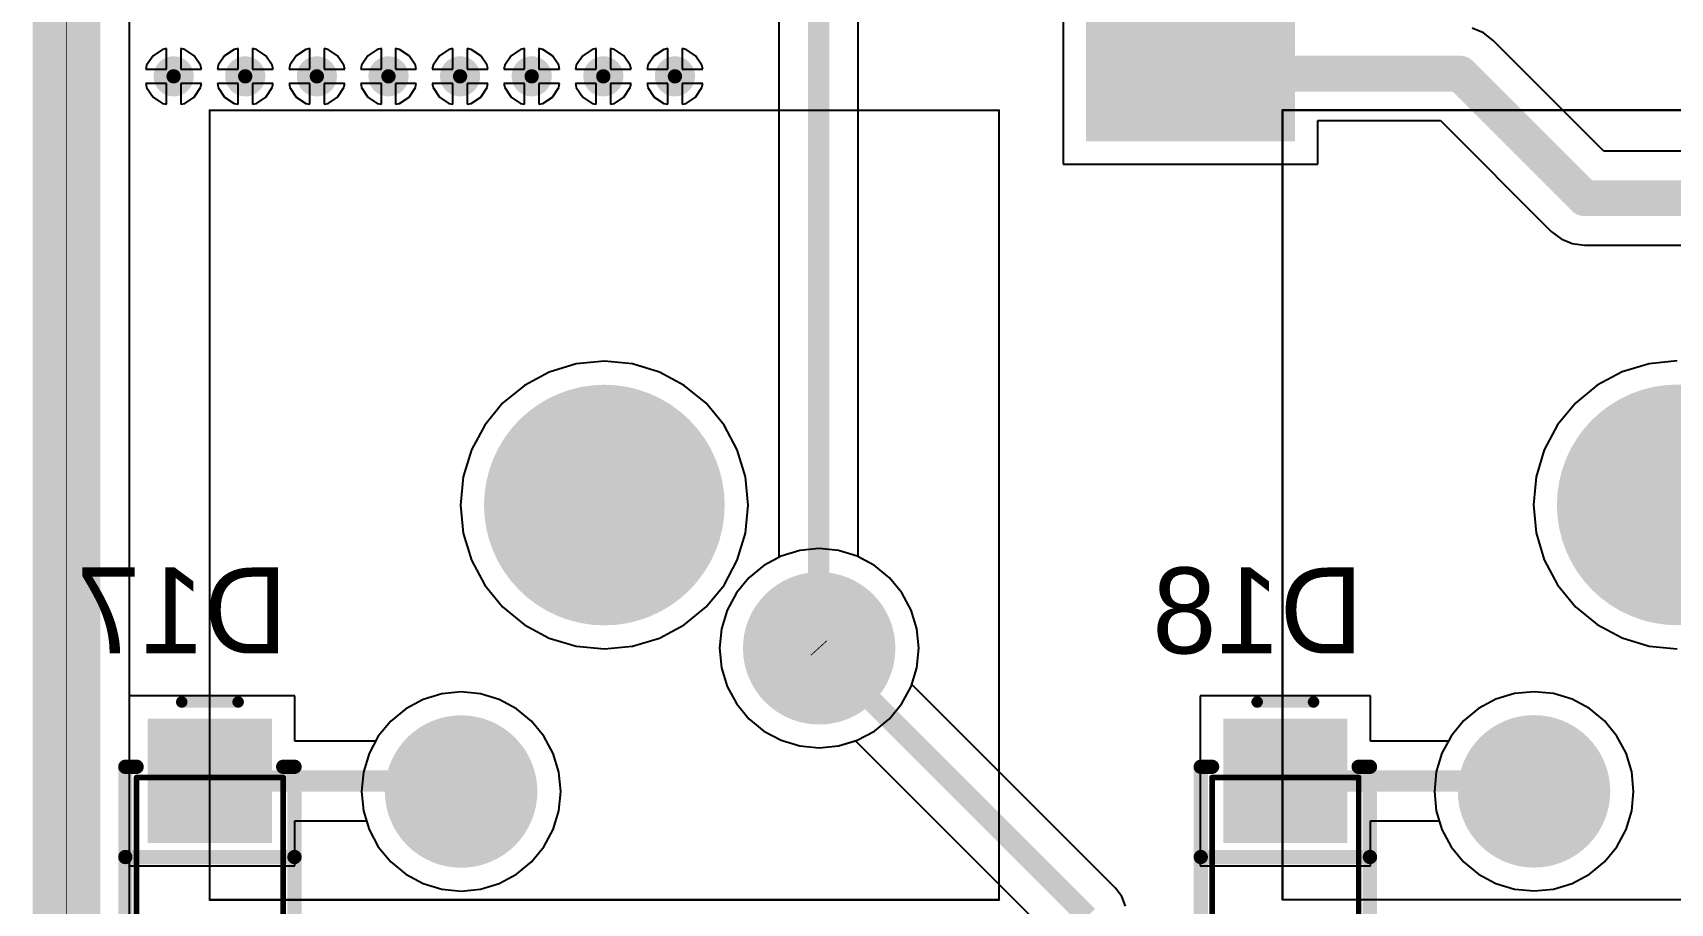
# Model space of a CAD drawing. Header units: millimetres. Extents: x 25 to 374, y 23 to 150.
# Drawn here: x 24.9 to 53.93, y 104.15 to 119.59 of the extents above; entities that cross this region are included whole.
import ezdxf

# ---------------------------------------------------------------- set-up
doc = ezdxf.new("R2010")
doc.units = ezdxf.units.MM
for name, color, linetype in [('BottomLayer', 5, 'Continuous'), ('BottomOverlay', 54, 'Continuous'), ('BottomPaste', 16, 'Continuous'), ('BottomSolder', 6, 'Continuous'), ('KeepOutLayer', 6, 'Continuous'), ('Mechanical1', 6, 'Continuous'), ('Mechanical13', 56, 'Continuous'), ('Mechanical15', 56, 'Continuous'), ('MultiLayer', 9, 'Continuous'), ('PadHoleLayer', 156, 'Continuous'), ('TopLayer', 1, 'Continuous'), ('TopSolder', 216, 'Continuous'), ('ViaHoleLayer', 16, 'Continuous')]:
    doc.layers.add(name, color=color, linetype=linetype)

# ---------------------------------------------------------------- blocks, each defined once
blk = doc.blocks.new('SOT_223_B_7')
at = {"layer": 'BottomLayer'}
for points in [[(4.1, 1.8), (4.1, 2.8), (1.9, 1.8), (1.9, 2.8)], [(-1.9, -1.75), (-1.9, 1.75), (-4.1, -1.75), (-4.1, 1.75)], [(4.1, -0.5), (4.1, 0.5), (1.9, -0.5), (1.9, 0.5)], [(4.1, -2.8), (4.1, -1.8), (1.9, -2.8), (1.9, -1.8)]]:
    blk.add_solid(points, dxfattribs=at)
at = {"layer": 'BottomOverlay', "const_width": 0.254}
for points in [[(-1.4, 3), (1.4, 3)], [(-1.4, 3), (-1.4, -3)], [(1.4, 3), (1.4, -3)], [(-1.4, -3), (1.4, -3)]]:
    blk.add_lwpolyline(points, dxfattribs=at)
at = {"layer": 'BottomOverlay', "const_width": 0.127}
for points in [[(-1.463, 3, 1), (-1.336, 3, 1)], [(-1.463, 3, 1), (-1.336, 3, 1)], [(1.337, 3, 1), (1.464, 3, 1)], [(1.337, 3, 1), (1.464, 3, 1)], [(-1.463, -3, 1), (-1.336, -3, 1)], [(-1.463, -3, 1), (-1.336, -3, 1)], [(1.337, -3, 1), (1.464, -3, 1)], [(1.337, -3, 1), (1.464, -3, 1)]]:
    blk.add_lwpolyline(points, format="xyb", close=True, dxfattribs=at)
at = {"layer": 'BottomPaste'}
for points in [[(4.1, 1.8), (4.1, 2.8), (1.9, 1.8), (1.9, 2.8)], [(-1.9, -1.75), (-1.9, 1.75), (-4.1, -1.75), (-4.1, 1.75)], [(4.1, -0.5), (4.1, 0.5), (1.9, -0.5), (1.9, 0.5)], [(4.1, -2.8), (4.1, -1.8), (1.9, -2.8), (1.9, -1.8)]]:
    blk.add_solid(points, dxfattribs=at)
at = {"layer": 'BottomSolder'}
for points in [[(4.202, 1.698), (4.202, 2.902), (1.798, 1.698), (1.798, 2.902)], [(-1.798, -1.852), (-1.798, 1.852), (-4.202, -1.852), (-4.202, 1.852)], [(4.202, -0.602), (4.202, 0.602), (1.798, -0.602), (1.798, 0.602)], [(4.202, -2.902), (4.202, -1.698), (1.798, -2.902), (1.798, -1.698)]]:
    blk.add_solid(points, dxfattribs=at)
at = {"layer": 'Mechanical13', "const_width": 0.1}
for points in [[(-1.85, 3.35), (-1.85, -3.35)], [(-1.85, 3.35), (1.85, 3.35)], [(1.85, 3.35), (1.85, -3.35)], [(-1.85, -3.35), (1.85, -3.35)]]:
    blk.add_lwpolyline(points, dxfattribs=at)
at = {"layer": 'Mechanical13', "const_width": 0.05}
for points in [[(-1.875, 3.35, 1), (-1.825, 3.35, 1)], [(-1.875, 3.35, 1), (-1.825, 3.35, 1)], [(1.825, 3.35, 1), (1.875, 3.35, 1)], [(1.825, 3.35, 1), (1.875, 3.35, 1)], [(-1.875, -3.35, 1), (-1.825, -3.35, 1)], [(-1.875, -3.35, 1), (-1.825, -3.35, 1)], [(1.825, -3.35, 1), (1.875, -3.35, 1)], [(1.825, -3.35, 1), (1.875, -3.35, 1)]]:
    blk.add_lwpolyline(points, format="xyb", close=True, dxfattribs=at)
blk = doc.blocks.new('SMA_DO_214AC__S1_B_45')
at = {"layer": 'BottomLayer'}
for points in [[(-1.1, -1), (-1.1, 1), (-3.1, -1), (-3.1, 1)], [(3.1, -1), (3.1, 1), (1.1, -1), (1.1, 1)]]:
    blk.add_solid(points, dxfattribs=at)
at = {"layer": 'BottomOverlay', "const_width": 0.254}
for points in [[(-2.35, 1.3), (-2.35, 1.5)], [(2.35, 1.5), (-2.35, 1.5)], [(-0.75, -1.5), (-0.75, 1.5)], [(2.35, 1.3), (2.35, 1.5)], [(-2.35, -1.5), (-2.35, -1.3)], [(2.35, -1.5), (-2.35, -1.5)], [(2.35, -1.5), (2.35, -1.3)]]:
    blk.add_lwpolyline(points, dxfattribs=at)
at = {"layer": 'BottomOverlay', "const_width": 0.127}
for points in [[(-2.414, 1.5, 1), (-2.287, 1.5, 1)], [(-2.414, 1.5, 1), (-2.287, 1.5, 1)], [(-0.814, 1.5, 1), (-0.687, 1.5, 1)], [(2.287, 1.5, 1), (2.414, 1.5, 1)], [(2.287, 1.5, 1), (2.414, 1.5, 1)], [(-2.414, 1.3, 1), (-2.287, 1.3, 1)], [(2.287, 1.3, 1), (2.414, 1.3, 1)], [(-2.414, -1.3, 1), (-2.287, -1.3, 1)], [(-2.414, -1.5, 1), (-2.287, -1.5, 1)], [(-2.414, -1.5, 1), (-2.287, -1.5, 1)], [(-0.814, -1.5, 1), (-0.687, -1.5, 1)], [(2.287, -1.3, 1), (2.414, -1.3, 1)], [(2.287, -1.5, 1), (2.414, -1.5, 1)], [(2.287, -1.5, 1), (2.414, -1.5, 1)]]:
    blk.add_lwpolyline(points, format="xyb", close=True, dxfattribs=at)
at = {"layer": 'BottomPaste'}
for points in [[(-1.1, -1), (-1.1, 1), (-3.1, -1), (-3.1, 1)], [(3.1, -1), (3.1, 1), (1.1, -1), (1.1, 1)]]:
    blk.add_solid(points, dxfattribs=at)
at = {"layer": 'BottomSolder'}
for points in [[(-0.998, -1.102), (-0.998, 1.102), (-3.202, -1.102), (-3.202, 1.102)], [(3.202, -1.102), (3.202, 1.102), (0.998, -1.102), (0.998, 1.102)]]:
    blk.add_solid(points, dxfattribs=at)
at = {"layer": 'Mechanical13', "const_width": 0.1}
for points in [[(2.16, 1.3), (-2.16, 1.3)], [(-2.16, -1.3), (-2.16, 1.3)], [(2.16, -1.3), (2.16, 1.3)], [(2.16, -1.3), (-2.16, -1.3)]]:
    blk.add_lwpolyline(points, dxfattribs=at)
at = {"layer": 'Mechanical13', "const_width": 0.05}
for points in [[(-2.185, 1.3, 1), (-2.135, 1.3, 1)], [(-2.185, 1.3, 1), (-2.135, 1.3, 1)], [(2.135, 1.3, 1), (2.185, 1.3, 1)], [(2.135, 1.3, 1), (2.185, 1.3, 1)], [(-2.185, -1.3, 1), (-2.135, -1.3, 1)], [(-2.185, -1.3, 1), (-2.135, -1.3, 1)], [(2.135, -1.3, 1), (2.185, -1.3, 1)], [(2.135, -1.3, 1), (2.185, -1.3, 1)]]:
    blk.add_lwpolyline(points, format="xyb", close=True, dxfattribs=at)
at = {"layer": 'Mechanical15', "const_width": 0.203}
for points in [[(-3.5, -0.5), (-3.5, 0.5)], [(3.9, -0.5), (3.9, 0.5)], [(4.4, 0), (3.4, 0)]]:
    blk.add_lwpolyline(points, dxfattribs=at)
at = {"layer": 'Mechanical15', "const_width": 0.102}
for points in [[(-3.551, 0.5, 1), (-3.449, 0.5, 1)], [(3.849, 0.5, 1), (3.951, 0.5, 1)], [(3.349, 0, 1), (3.451, 0, 1)], [(4.349, 0, 1), (4.451, 0, 1)], [(-3.551, -0.5, 1), (-3.449, -0.5, 1)], [(3.849, -0.5, 1), (3.951, -0.5, 1)]]:
    blk.add_lwpolyline(points, format="xyb", close=True, dxfattribs=at)
blk = doc.blocks.new('SMA_DO_214AC__S1_B_46')
at = {"layer": 'BottomLayer'}
for points in [[(-1.1, -1), (-1.1, 1), (-3.1, -1), (-3.1, 1)], [(3.1, -1), (3.1, 1), (1.1, -1), (1.1, 1)]]:
    blk.add_solid(points, dxfattribs=at)
at = {"layer": 'BottomOverlay', "const_width": 0.254}
for points in [[(-2.35, 1.3), (-2.35, 1.5)], [(2.35, 1.5), (-2.35, 1.5)], [(-0.75, -1.5), (-0.75, 1.5)], [(2.35, 1.3), (2.35, 1.5)], [(-2.35, -1.5), (-2.35, -1.3)], [(2.35, -1.5), (-2.35, -1.5)], [(2.35, -1.5), (2.35, -1.3)]]:
    blk.add_lwpolyline(points, dxfattribs=at)
at = {"layer": 'BottomOverlay', "const_width": 0.127}
for points in [[(-2.414, 1.5, 1), (-2.287, 1.5, 1)], [(-2.414, 1.5, 1), (-2.287, 1.5, 1)], [(-0.814, 1.5, 1), (-0.687, 1.5, 1)], [(2.287, 1.5, 1), (2.414, 1.5, 1)], [(2.287, 1.5, 1), (2.414, 1.5, 1)], [(-2.414, 1.3, 1), (-2.287, 1.3, 1)], [(2.287, 1.3, 1), (2.414, 1.3, 1)], [(-2.414, -1.3, 1), (-2.287, -1.3, 1)], [(-2.414, -1.5, 1), (-2.287, -1.5, 1)], [(-2.414, -1.5, 1), (-2.287, -1.5, 1)], [(-0.814, -1.5, 1), (-0.687, -1.5, 1)], [(2.287, -1.3, 1), (2.414, -1.3, 1)], [(2.287, -1.5, 1), (2.414, -1.5, 1)], [(2.287, -1.5, 1), (2.414, -1.5, 1)]]:
    blk.add_lwpolyline(points, format="xyb", close=True, dxfattribs=at)
at = {"layer": 'BottomPaste'}
for points in [[(-1.1, -1), (-1.1, 1), (-3.1, -1), (-3.1, 1)], [(3.1, -1), (3.1, 1), (1.1, -1), (1.1, 1)]]:
    blk.add_solid(points, dxfattribs=at)
at = {"layer": 'BottomSolder'}
for points in [[(-0.998, -1.102), (-0.998, 1.102), (-3.202, -1.102), (-3.202, 1.102)], [(3.202, -1.102), (3.202, 1.102), (0.998, -1.102), (0.998, 1.102)]]:
    blk.add_solid(points, dxfattribs=at)
at = {"layer": 'Mechanical13', "const_width": 0.1}
for points in [[(2.16, 1.3), (-2.16, 1.3)], [(-2.16, -1.3), (-2.16, 1.3)], [(2.16, -1.3), (2.16, 1.3)], [(2.16, -1.3), (-2.16, -1.3)]]:
    blk.add_lwpolyline(points, dxfattribs=at)
at = {"layer": 'Mechanical13', "const_width": 0.05}
for points in [[(-2.185, 1.3, 1), (-2.135, 1.3, 1)], [(-2.185, 1.3, 1), (-2.135, 1.3, 1)], [(2.135, 1.3, 1), (2.185, 1.3, 1)], [(2.135, 1.3, 1), (2.185, 1.3, 1)], [(-2.185, -1.3, 1), (-2.135, -1.3, 1)], [(-2.185, -1.3, 1), (-2.135, -1.3, 1)], [(2.135, -1.3, 1), (2.185, -1.3, 1)], [(2.135, -1.3, 1), (2.185, -1.3, 1)]]:
    blk.add_lwpolyline(points, format="xyb", close=True, dxfattribs=at)
at = {"layer": 'Mechanical15', "const_width": 0.203}
for points in [[(-3.5, -0.5), (-3.5, 0.5)], [(3.9, -0.5), (3.9, 0.5)], [(4.4, 0), (3.4, 0)]]:
    blk.add_lwpolyline(points, dxfattribs=at)
at = {"layer": 'Mechanical15', "const_width": 0.102}
for points in [[(-3.551, 0.5, 1), (-3.449, 0.5, 1)], [(3.849, 0.5, 1), (3.951, 0.5, 1)], [(3.349, 0, 1), (3.451, 0, 1)], [(4.349, 0, 1), (4.451, 0, 1)], [(-3.551, -0.5, 1), (-3.449, -0.5, 1)], [(3.849, -0.5, 1), (3.951, -0.5, 1)]]:
    blk.add_lwpolyline(points, format="xyb", close=True, dxfattribs=at)
blk = doc.blocks.new('MX_SW_3_137')
at = {"layer": 'BottomLayer'}
for points, const_width in [([(-1.016, 0, 1), (1.016, 0, 1)], 2.032), ([(3.185, -2.54, 1), (4.435, -2.54, 1)], 1.25), ([(-3.165, -5.08, 1), (-1.915, -5.08, 1)], 1.25)]:
    blk.add_lwpolyline(points, format="xyb", close=True, dxfattribs=dict(at, const_width=const_width))
at = {"layer": 'BottomSolder'}
for points, const_width in [([(-1.067, 0, 1), (1.067, 0, 1)], 2.134), ([(3.134, -2.54, 1), (4.486, -2.54, 1)], 1.352), ([(-3.216, -5.08, 1), (-1.864, -5.08, 1)], 1.352)]:
    blk.add_lwpolyline(points, format="xyb", close=True, dxfattribs=dict(at, const_width=const_width))
at = {"layer": 'Mechanical1', "const_width": 0.0381}
for points in [[(-7, -7), (-7, 7)], [(-7, 7), (7, 7)], [(7, -7), (7, 7)], [(-7, -7), (7, -7)]]:
    blk.add_lwpolyline(points, dxfattribs=at)
at = {"layer": 'Mechanical1', "const_width": 0.0191}
for points in [[(-7.01, 7, 1), (-6.99, 7, 1)], [(-7.01, 7, 1), (-6.99, 7, 1)], [(6.99, 7, 1), (7.01, 7, 1)], [(6.99, 7, 1), (7.01, 7, 1)], [(-7.01, -7, 1), (-6.99, -7, 1)], [(-7.01, -7, 1), (-6.99, -7, 1)], [(6.99, -7, 1), (7.01, -7, 1)], [(6.99, -7, 1), (7.01, -7, 1)]]:
    blk.add_lwpolyline(points, format="xyb", close=True, dxfattribs=at)
at = {"layer": 'MultiLayer'}
for points, const_width in [([(-1.016, 0, 1), (1.016, 0, 1)], 2.032), ([(3.185, -2.54, 1), (4.435, -2.54, 1)], 1.25), ([(-3.165, -5.08, 1), (-1.915, -5.08, 1)], 1.25)]:
    blk.add_lwpolyline(points, format="xyb", close=True, dxfattribs=dict(at, const_width=const_width))
at = {"layer": 'PadHoleLayer'}
for points, const_width in [([(-1.016, 0, 1), (1.016, 0, 1)], 2.032), ([(3.435, -2.54, 1), (4.185, -2.54, 1)], 0.75), ([(-2.915, -5.08, 1), (-2.165, -5.08, 1)], 0.75)]:
    blk.add_lwpolyline(points, format="xyb", close=True, dxfattribs=dict(at, const_width=const_width))
at = {"layer": 'TopLayer'}
for points, const_width in [([(-1.016, 0, 1), (1.016, 0, 1)], 2.032), ([(3.185, -2.54, 1), (4.435, -2.54, 1)], 1.25), ([(-3.165, -5.08, 1), (-1.915, -5.08, 1)], 1.25)]:
    blk.add_lwpolyline(points, format="xyb", close=True, dxfattribs=dict(at, const_width=const_width))
at = {"layer": 'TopSolder'}
for points, const_width in [([(-1.067, 0, 1), (1.067, 0, 1)], 2.134), ([(3.134, -2.54, 1), (4.486, -2.54, 1)], 1.352), ([(-3.216, -5.08, 1), (-1.864, -5.08, 1)], 1.352)]:
    blk.add_lwpolyline(points, format="xyb", close=True, dxfattribs=dict(at, const_width=const_width))
blk = doc.blocks.new('MX_SW_3_138')
at = {"layer": 'BottomLayer'}
for points, const_width in [([(-1.016, 0, 1), (1.016, 0, 1)], 2.032), ([(3.185, -2.54, 1), (4.435, -2.54, 1)], 1.25), ([(-3.165, -5.08, 1), (-1.915, -5.08, 1)], 1.25)]:
    blk.add_lwpolyline(points, format="xyb", close=True, dxfattribs=dict(at, const_width=const_width))
at = {"layer": 'BottomSolder'}
for points, const_width in [([(-1.067, 0, 1), (1.067, 0, 1)], 2.134), ([(3.134, -2.54, 1), (4.486, -2.54, 1)], 1.352), ([(-3.216, -5.08, 1), (-1.864, -5.08, 1)], 1.352)]:
    blk.add_lwpolyline(points, format="xyb", close=True, dxfattribs=dict(at, const_width=const_width))
at = {"layer": 'Mechanical1', "const_width": 0.0381}
for points in [[(-7, -7), (-7, 7)], [(-7, 7), (7, 7)], [(7, -7), (7, 7)], [(-7, -7), (7, -7)]]:
    blk.add_lwpolyline(points, dxfattribs=at)
at = {"layer": 'Mechanical1', "const_width": 0.0191}
for points in [[(-7.01, 7, 1), (-6.99, 7, 1)], [(-7.01, 7, 1), (-6.99, 7, 1)], [(6.99, 7, 1), (7.01, 7, 1)], [(6.99, 7, 1), (7.01, 7, 1)], [(-7.01, -7, 1), (-6.99, -7, 1)], [(-7.01, -7, 1), (-6.99, -7, 1)], [(6.99, -7, 1), (7.01, -7, 1)], [(6.99, -7, 1), (7.01, -7, 1)]]:
    blk.add_lwpolyline(points, format="xyb", close=True, dxfattribs=at)
at = {"layer": 'MultiLayer'}
for points, const_width in [([(-1.016, 0, 1), (1.016, 0, 1)], 2.032), ([(3.185, -2.54, 1), (4.435, -2.54, 1)], 1.25), ([(-3.165, -5.08, 1), (-1.915, -5.08, 1)], 1.25)]:
    blk.add_lwpolyline(points, format="xyb", close=True, dxfattribs=dict(at, const_width=const_width))
at = {"layer": 'PadHoleLayer'}
for points, const_width in [([(-1.016, 0, 1), (1.016, 0, 1)], 2.032), ([(3.435, -2.54, 1), (4.185, -2.54, 1)], 0.75), ([(-2.915, -5.08, 1), (-2.165, -5.08, 1)], 0.75)]:
    blk.add_lwpolyline(points, format="xyb", close=True, dxfattribs=dict(at, const_width=const_width))
at = {"layer": 'TopLayer'}
for points, const_width in [([(-1.016, 0, 1), (1.016, 0, 1)], 2.032), ([(3.185, -2.54, 1), (4.435, -2.54, 1)], 1.25), ([(-3.165, -5.08, 1), (-1.915, -5.08, 1)], 1.25)]:
    blk.add_lwpolyline(points, format="xyb", close=True, dxfattribs=dict(at, const_width=const_width))
at = {"layer": 'TopSolder'}
for points, const_width in [([(-1.067, 0, 1), (1.067, 0, 1)], 2.134), ([(3.134, -2.54, 1), (4.486, -2.54, 1)], 1.352), ([(-3.216, -5.08, 1), (-1.864, -5.08, 1)], 1.352)]:
    blk.add_lwpolyline(points, format="xyb", close=True, dxfattribs=dict(at, const_width=const_width))

msp = doc.modelspace()

# ---------------------------------------------------------------- linework, layer by layer
at = {"layer": 'BottomLayer'}
for p, q in [((26.613, 107.832), (26.613, 148.181)), ((43.17, 120.475), (43.17, 117.259)), ((50.622, 119.588), (50.421, 119.671)), ((50.795, 119.455), (50.622, 119.588)), ((52.759, 117.491), (50.795, 119.455)), ((27.028, 119.185), (26.915, 119.017)), ((27.196, 119.297), (27.028, 119.185)), ((27.267, 119.311), (27.196, 119.297)), ((27.267, 118.946), (27.267, 119.311)), ((27.592, 119.297), (27.521, 119.311)), ((27.521, 119.311), (27.521, 118.946)), ((27.76, 119.185), (27.592, 119.297)), ((27.872, 119.017), (27.76, 119.185)), ((28.298, 119.185), (28.185, 119.017)), ((28.466, 119.297), (28.298, 119.185)), ((28.537, 119.311), (28.466, 119.297)), ((28.537, 118.946), (28.537, 119.311)), ((28.862, 119.297), (28.791, 119.311)), ((28.791, 119.311), (28.791, 118.946)), ((29.03, 119.185), (28.862, 119.297)), ((29.142, 119.017), (29.03, 119.185)), ((29.568, 119.185), (29.455, 119.017)), ((29.736, 119.297), (29.568, 119.185)), ((29.807, 119.311), (29.736, 119.297)), ((29.807, 118.946), (29.807, 119.311)), ((30.132, 119.297), (30.061, 119.311)), ((30.061, 119.311), (30.061, 118.946)), ((30.3, 119.185), (30.132, 119.297)), ((30.412, 119.017), (30.3, 119.185)), ((30.838, 119.185), (30.725, 119.017)), ((31.006, 119.297), (30.838, 119.185)), ((31.077, 119.311), (31.006, 119.297)), ((31.077, 118.946), (31.077, 119.311)), ((31.402, 119.297), (31.331, 119.311)), ((31.331, 119.311), (31.331, 118.946)), ((31.57, 119.185), (31.402, 119.297)), ((31.682, 119.017), (31.57, 119.185)), ((32.108, 119.185), (31.995, 119.017)), ((32.276, 119.297), (32.108, 119.185)), ((32.347, 119.311), (32.276, 119.297)), ((32.347, 118.946), (32.347, 119.311)), ((32.672, 119.297), (32.601, 119.311)), ((32.601, 119.311), (32.601, 118.946)), ((32.84, 119.185), (32.672, 119.297)), ((32.952, 119.017), (32.84, 119.185)), ((33.378, 119.185), (33.265, 119.017)), ((33.546, 119.297), (33.378, 119.185)), ((33.617, 119.311), (33.546, 119.297)), ((33.617, 118.946), (33.617, 119.311)), ((33.942, 119.297), (33.871, 119.311)), ((33.871, 119.311), (33.871, 118.946)), ((34.11, 119.185), (33.942, 119.297)), ((34.222, 119.017), (34.11, 119.185)), ((34.648, 119.185), (34.535, 119.017)), ((34.816, 119.297), (34.648, 119.185)), ((34.887, 119.311), (34.816, 119.297)), ((34.887, 118.946), (34.887, 119.311)), ((35.212, 119.297), (35.141, 119.311)), ((35.141, 119.311), (35.141, 118.946)), ((35.38, 119.185), (35.212, 119.297)), ((35.492, 119.017), (35.38, 119.185)), ((35.918, 119.185), (35.805, 119.017)), ((36.086, 119.297), (35.918, 119.185)), ((36.157, 119.311), (36.086, 119.297)), ((36.157, 118.946), (36.157, 119.311)), ((36.482, 119.297), (36.411, 119.311)), ((36.411, 119.311), (36.411, 118.946)), ((36.65, 119.185), (36.482, 119.297)), ((36.762, 119.017), (36.65, 119.185)), ((26.915, 119.017), (26.901, 118.946)), ((26.901, 118.946), (27.267, 118.946)), ((27.521, 118.946), (27.887, 118.946)), ((27.887, 118.946), (27.872, 119.017)), ((28.185, 119.017), (28.171, 118.946)), ((28.171, 118.946), (28.537, 118.946)), ((28.791, 118.946), (29.157, 118.946)), ((29.157, 118.946), (29.142, 119.017)), ((29.455, 119.017), (29.441, 118.946)), ((29.441, 118.946), (29.807, 118.946)), ((30.061, 118.946), (30.427, 118.946)), ((30.427, 118.946), (30.412, 119.017)), ((30.725, 119.017), (30.711, 118.946)), ((30.711, 118.946), (31.077, 118.946)), ((31.331, 118.946), (31.697, 118.946)), ((31.697, 118.946), (31.682, 119.017)), ((31.995, 119.017), (31.981, 118.946)), ((31.981, 118.946), (32.347, 118.946)), ((32.601, 118.946), (32.967, 118.946)), ((32.967, 118.946), (32.952, 119.017)), ((33.265, 119.017), (33.251, 118.946)), ((33.251, 118.946), (33.617, 118.946)), ((33.871, 118.946), (34.237, 118.946)), ((34.237, 118.946), (34.222, 119.017)), ((34.535, 119.017), (34.521, 118.946)), ((34.521, 118.946), (34.887, 118.946)), ((35.141, 118.946), (35.507, 118.946)), ((35.507, 118.946), (35.492, 119.017)), ((35.805, 119.017), (35.791, 118.946)), ((35.791, 118.946), (36.157, 118.946)), ((36.411, 118.946), (36.777, 118.946)), ((36.777, 118.946), (36.762, 119.017)), ((27.267, 118.692), (26.901, 118.692)), ((26.901, 118.692), (26.915, 118.62)), ((26.915, 118.62), (27.028, 118.452)), ((27.267, 118.326), (27.267, 118.692)), ((27.887, 118.692), (27.521, 118.692)), ((27.521, 118.692), (27.521, 118.326)), ((27.76, 118.452), (27.872, 118.62)), ((27.872, 118.62), (27.887, 118.692)), ((28.537, 118.692), (28.171, 118.692)), ((28.171, 118.692), (28.185, 118.62)), ((28.185, 118.62), (28.298, 118.452)), ((28.537, 118.326), (28.537, 118.692)), ((29.157, 118.692), (28.791, 118.692)), ((28.791, 118.692), (28.791, 118.326)), ((29.03, 118.452), (29.142, 118.62)), ((29.142, 118.62), (29.157, 118.692)), ((29.807, 118.692), (29.441, 118.692)), ((29.441, 118.692), (29.455, 118.62)), ((29.455, 118.62), (29.568, 118.452)), ((29.807, 118.326), (29.807, 118.692)), ((30.427, 118.692), (30.061, 118.692)), ((30.061, 118.692), (30.061, 118.326)), ((30.3, 118.452), (30.412, 118.62)), ((30.412, 118.62), (30.427, 118.692)), ((31.077, 118.692), (30.711, 118.692)), ((30.711, 118.692), (30.725, 118.62)), ((30.725, 118.62), (30.838, 118.452)), ((31.077, 118.326), (31.077, 118.692)), ((31.697, 118.692), (31.331, 118.692)), ((31.331, 118.692), (31.331, 118.326)), ((31.57, 118.452), (31.682, 118.62)), ((31.682, 118.62), (31.697, 118.692)), ((32.347, 118.692), (31.981, 118.692)), ((31.981, 118.692), (31.995, 118.62)), ((31.995, 118.62), (32.108, 118.452)), ((32.347, 118.326), (32.347, 118.692)), ((32.967, 118.692), (32.601, 118.692)), ((32.601, 118.692), (32.601, 118.326)), ((32.84, 118.452), (32.952, 118.62)), ((32.952, 118.62), (32.967, 118.692)), ((33.617, 118.692), (33.251, 118.692)), ((33.251, 118.692), (33.265, 118.62)), ((33.265, 118.62), (33.378, 118.452)), ((33.617, 118.326), (33.617, 118.692)), ((34.237, 118.692), (33.871, 118.692)), ((33.871, 118.692), (33.871, 118.326)), ((34.11, 118.452), (34.222, 118.62)), ((34.222, 118.62), (34.237, 118.692)), ((34.887, 118.692), (34.521, 118.692)), ((34.521, 118.692), (34.535, 118.62)), ((34.535, 118.62), (34.648, 118.452)), ((34.887, 118.326), (34.887, 118.692)), ((35.507, 118.692), (35.141, 118.692)), ((35.141, 118.692), (35.141, 118.326)), ((35.38, 118.452), (35.492, 118.62)), ((35.492, 118.62), (35.507, 118.692)), ((36.157, 118.692), (35.791, 118.692)), ((35.791, 118.692), (35.805, 118.62)), ((35.805, 118.62), (35.918, 118.452)), ((36.157, 118.326), (36.157, 118.692)), ((36.777, 118.692), (36.411, 118.692)), ((36.411, 118.692), (36.411, 118.326)), ((36.65, 118.452), (36.762, 118.62)), ((36.762, 118.62), (36.777, 118.692)), ((27.028, 118.452), (27.196, 118.34)), ((27.196, 118.34), (27.267, 118.326)), ((27.521, 118.326), (27.592, 118.34)), ((27.592, 118.34), (27.76, 118.452)), ((28.298, 118.452), (28.466, 118.34)), ((28.466, 118.34), (28.537, 118.326)), ((28.791, 118.326), (28.862, 118.34)), ((28.862, 118.34), (29.03, 118.452)), ((29.568, 118.452), (29.736, 118.34)), ((29.736, 118.34), (29.807, 118.326)), ((30.061, 118.326), (30.132, 118.34)), ((30.132, 118.34), (30.3, 118.452)), ((30.838, 118.452), (31.006, 118.34)), ((31.006, 118.34), (31.077, 118.326)), ((31.331, 118.326), (31.402, 118.34)), ((31.402, 118.34), (31.57, 118.452)), ((32.108, 118.452), (32.276, 118.34)), ((32.276, 118.34), (32.347, 118.326)), ((32.601, 118.326), (32.672, 118.34)), ((32.672, 118.34), (32.84, 118.452)), ((33.378, 118.452), (33.546, 118.34)), ((33.546, 118.34), (33.617, 118.326)), ((33.871, 118.326), (33.942, 118.34)), ((33.942, 118.34), (34.11, 118.452)), ((34.648, 118.452), (34.816, 118.34)), ((34.816, 118.34), (34.887, 118.326)), ((35.141, 118.326), (35.212, 118.34)), ((35.212, 118.34), (35.38, 118.452)), ((35.918, 118.452), (36.086, 118.34)), ((36.086, 118.34), (36.157, 118.326)), ((36.411, 118.326), (36.482, 118.34)), ((36.482, 118.34), (36.65, 118.452)), ((47.686, 117.259), (47.686, 118.034)), ((47.686, 118.034), (49.861, 118.034)), ((49.861, 118.034), (51.825, 116.07)), ((55.615, 117.491), (52.759, 117.491)), ((43.17, 117.259), (47.686, 117.259)), ((51.825, 116.07), (51.998, 115.938)), ((51.998, 115.938), (52.198, 115.854)), ((52.198, 115.854), (52.414, 115.826)), ((52.414, 115.826), (55.615, 115.826)), ((34.055, 113.574), (33.614, 113.339)), ((34.534, 113.72), (34.055, 113.574)), ((35.032, 113.769), (34.534, 113.72)), ((35.53, 113.72), (35.032, 113.769)), ((36.008, 113.574), (35.53, 113.72)), ((36.45, 113.339), (36.008, 113.574)), ((53.082, 113.577), (52.641, 113.341)), ((53.561, 113.722), (53.082, 113.577)), ((54.059, 113.771), (53.561, 113.722)), ((33.614, 113.339), (33.227, 113.021)), ((36.836, 113.021), (36.45, 113.339)), ((52.641, 113.341), (52.254, 113.024)), ((33.227, 113.021), (32.91, 112.634)), ((37.154, 112.634), (36.836, 113.021)), ((52.254, 113.024), (51.937, 112.637)), ((32.91, 112.634), (32.674, 112.193)), ((37.39, 112.193), (37.154, 112.634)), ((51.937, 112.637), (51.701, 112.196)), ((32.674, 112.193), (32.528, 111.714)), ((37.535, 111.714), (37.39, 112.193)), ((51.701, 112.196), (51.556, 111.717)), ((32.528, 111.714), (32.479, 111.216)), ((37.584, 111.216), (37.535, 111.714)), ((51.556, 111.717), (51.507, 111.219)), ((32.479, 111.216), (32.528, 110.719)), ((37.535, 110.719), (37.584, 111.216)), ((51.507, 111.219), (51.556, 110.721)), ((32.528, 110.719), (32.674, 110.24)), ((37.39, 110.24), (37.535, 110.719)), ((51.556, 110.721), (51.701, 110.242)), ((38.497, 110.409), (38.166, 110.308)), ((38.842, 110.443), (38.497, 110.409)), ((39.186, 110.409), (38.842, 110.443)), ((39.518, 110.308), (39.186, 110.409)), ((32.674, 110.24), (32.91, 109.798)), ((37.154, 109.798), (37.39, 110.24)), ((37.86, 110.145), (37.593, 109.926)), ((38.166, 110.308), (37.86, 110.145)), ((39.823, 110.145), (39.518, 110.308)), ((40.091, 109.926), (39.823, 110.145)), ((51.701, 110.242), (51.937, 109.801)), ((32.91, 109.798), (33.227, 109.412)), ((36.836, 109.412), (37.154, 109.798)), ((37.593, 109.926), (37.373, 109.658)), ((40.31, 109.658), (40.091, 109.926)), ((51.937, 109.801), (52.254, 109.414)), ((37.373, 109.658), (37.21, 109.352)), ((40.474, 109.352), (40.31, 109.658)), ((33.227, 109.412), (33.614, 109.094)), ((36.45, 109.094), (36.836, 109.412)), ((37.21, 109.352), (37.109, 109.021)), ((40.574, 109.021), (40.474, 109.352)), ((52.254, 109.414), (52.641, 109.097)), ((33.614, 109.094), (34.055, 108.858)), ((36.008, 108.858), (36.45, 109.094)), ((37.109, 109.021), (37.075, 108.676)), ((40.608, 108.676), (40.574, 109.021)), ((52.641, 109.097), (53.082, 108.861)), ((34.055, 108.858), (34.534, 108.713)), ((34.534, 108.713), (35.032, 108.664)), ((35.032, 108.664), (35.53, 108.713)), ((35.53, 108.713), (36.008, 108.858)), ((37.075, 108.676), (37.109, 108.332)), ((40.574, 108.332), (40.608, 108.676)), ((53.082, 108.861), (53.561, 108.716)), ((53.561, 108.716), (54.059, 108.667)), ((37.109, 108.332), (37.21, 108)), ((40.474, 108), (40.574, 108.332)), ((29.545, 107.832), (26.613, 107.832)), ((29.545, 107.028), (29.545, 107.832)), ((31.816, 107.768), (31.51, 107.605)), ((32.147, 107.869), (31.816, 107.768)), ((32.492, 107.903), (32.147, 107.869)), ((32.836, 107.869), (32.492, 107.903)), ((33.168, 107.768), (32.836, 107.869)), ((33.473, 107.605), (33.168, 107.768)), ((37.21, 108), (37.373, 107.695)), ((40.31, 107.695), (40.474, 108)), ((48.617, 107.832), (45.601, 107.832)), ((45.601, 107.832), (45.601, 104.816)), ((48.617, 107.028), (48.617, 107.832)), ((50.843, 107.771), (50.537, 107.608)), ((51.174, 107.872), (50.843, 107.771)), ((51.519, 107.905), (51.174, 107.872)), ((51.863, 107.872), (51.519, 107.905)), ((52.195, 107.771), (51.863, 107.872)), ((52.5, 107.608), (52.195, 107.771)), ((31.51, 107.605), (31.243, 107.386)), ((33.741, 107.386), (33.473, 107.605)), ((37.373, 107.695), (37.593, 107.427)), ((40.091, 107.427), (40.31, 107.695)), ((50.537, 107.608), (50.27, 107.388)), ((52.768, 107.388), (52.5, 107.608)), ((31.243, 107.386), (31.023, 107.118)), ((33.96, 107.118), (33.741, 107.386)), ((37.593, 107.427), (37.86, 107.208)), ((37.86, 107.208), (38.166, 107.044)), ((39.518, 107.044), (39.823, 107.208)), ((39.823, 107.208), (40.091, 107.427)), ((50.27, 107.388), (50.05, 107.12)), ((52.988, 107.12), (52.768, 107.388)), ((30.975, 107.028), (29.545, 107.028)), ((31.023, 107.118), (30.975, 107.028)), ((34.124, 106.812), (33.96, 107.118)), ((38.166, 107.044), (38.497, 106.944)), ((38.497, 106.944), (38.842, 106.91)), ((38.842, 106.91), (39.186, 106.944)), ((39.186, 106.944), (39.518, 107.044)), ((50.001, 107.028), (48.617, 107.028)), ((50.05, 107.12), (50.001, 107.028)), ((53.151, 106.815), (52.988, 107.12)), ((34.224, 106.481), (34.124, 106.812)), ((53.251, 106.484), (53.151, 106.815)), ((34.258, 106.136), (34.224, 106.481)), ((53.285, 106.139), (53.251, 106.484)), ((34.224, 105.792), (34.258, 106.136)), ((53.251, 105.794), (53.285, 106.139)), ((34.124, 105.46), (34.224, 105.792)), ((53.151, 105.463), (53.251, 105.794)), ((29.545, 104.816), (29.545, 105.619)), ((29.545, 105.619), (30.811, 105.619)), ((30.811, 105.619), (30.86, 105.46)), ((30.86, 105.46), (31.023, 105.155)), ((33.96, 105.155), (34.124, 105.46)), ((48.617, 104.816), (48.617, 105.619)), ((48.617, 105.619), (49.839, 105.619)), ((49.839, 105.619), (49.887, 105.463)), ((49.887, 105.463), (50.05, 105.158)), ((52.988, 105.158), (53.151, 105.463)), ((31.023, 105.155), (31.243, 104.887)), ((33.741, 104.887), (33.96, 105.155)), ((50.05, 105.158), (50.27, 104.89)), ((52.768, 104.89), (52.988, 105.158)), ((31.243, 104.887), (31.51, 104.668)), ((33.473, 104.668), (33.741, 104.887)), ((50.27, 104.89), (50.537, 104.67)), ((52.5, 104.67), (52.768, 104.89)), ((26.613, 103.632), (26.613, 104.816)), ((26.613, 104.816), (29.545, 104.816)), ((31.51, 104.668), (31.816, 104.504)), ((33.168, 104.504), (33.473, 104.668)), ((45.601, 104.816), (48.617, 104.816)), ((50.537, 104.67), (50.843, 104.507)), ((52.195, 104.507), (52.5, 104.67)), ((31.816, 104.504), (32.147, 104.404)), ((32.147, 104.404), (32.492, 104.37)), ((32.492, 104.37), (32.836, 104.404)), ((32.836, 104.404), (33.168, 104.504)), ((50.843, 104.507), (51.174, 104.406)), ((51.174, 104.406), (51.519, 104.372)), ((51.519, 104.372), (51.863, 104.406)), ((51.863, 104.406), (52.195, 104.507))]:
    msp.add_line(p, q, dxfattribs=at)
for points, const_width in [([(45.428, 118.867), (45.428, 124.867)], 0.635), ([(45.428, 118.867), (50.206, 118.867)], 0.635), ([(50.206, 118.867), (52.414, 116.659)], 0.635), ([(52.414, 116.659), (56.858, 116.659)], 0.635), ([(28.037, 106.324), (32.304, 106.324)], 0.381), ([(47.109, 106.324), (51.334, 106.324)], 0.381)]:
    msp.add_lwpolyline(points, dxfattribs=dict(at, const_width=const_width))
for points, const_width in [([(27.267, 118.819, 1), (27.521, 118.819, 1)], 0.254), ([(28.537, 118.819, 1), (28.791, 118.819, 1)], 0.254), ([(29.807, 118.819, 1), (30.061, 118.819, 1)], 0.254), ([(31.077, 118.819, 1), (31.331, 118.819, 1)], 0.254), ([(32.347, 118.819, 1), (32.601, 118.819, 1)], 0.254), ([(33.617, 118.819, 1), (33.871, 118.819, 1)], 0.254), ([(34.887, 118.819, 1), (35.141, 118.819, 1)], 0.254), ([(36.157, 118.819, 1), (36.411, 118.819, 1)], 0.254), ([(45.269, 118.867, 1), (45.587, 118.867, 1)], 0.318), ([(45.269, 118.867, 1), (45.587, 118.867, 1)], 0.318), ([(50.047, 118.867, 1), (50.365, 118.867, 1)], 0.318), ([(50.047, 118.867, 1), (50.365, 118.867, 1)], 0.318), ([(52.255, 116.659, 1), (52.573, 116.659, 1)], 0.318), ([(52.255, 116.659, 1), (52.573, 116.659, 1)], 0.318), ([(27.941, 106.324, 1), (28.132, 106.324, 1)], 0.191), ([(32.209, 106.324, 1), (32.4, 106.324, 1)], 0.191), ([(47.014, 106.324, 1), (47.205, 106.324, 1)], 0.191), ([(51.239, 106.324, 1), (51.429, 106.324, 1)], 0.191)]:
    msp.add_lwpolyline(points, format="xyb", close=True, dxfattribs=dict(at, const_width=const_width))
at = {"layer": 'BottomSolder', "const_width": 0.356}
for points in [[(27.216, 118.819, 1), (27.572, 118.819, 1)], [(28.486, 118.819, 1), (28.842, 118.819, 1)], [(29.756, 118.819, 1), (30.112, 118.819, 1)], [(31.026, 118.819, 1), (31.382, 118.819, 1)], [(32.296, 118.819, 1), (32.652, 118.819, 1)], [(33.566, 118.819, 1), (33.922, 118.819, 1)], [(34.836, 118.819, 1), (35.192, 118.819, 1)], [(36.106, 118.819, 1), (36.462, 118.819, 1)]]:
    msp.add_lwpolyline(points, format="xyb", close=True, dxfattribs=at)
at = {"layer": 'KeepOutLayer', "const_width": 1.2}
msp.add_lwpolyline([(25.495, 23.569), (25.495, 149.299)], dxfattribs=at)
at = {"layer": 'Mechanical1', "const_width": 0.0127}
for points in [[(25.495, 23.569), (25.495, 149.305)], [(28.02, 118.205), (42.019, 118.205)], [(28.02, 104.206), (28.02, 118.205)], [(42.019, 104.206), (42.019, 118.205)], [(47.07, 118.205), (61.069, 118.205)], [(47.07, 104.206), (47.07, 118.205)], [(28.02, 104.206), (42.019, 104.206)], [(47.07, 104.206), (61.069, 104.206)]]:
    msp.add_lwpolyline(points, dxfattribs=at)
at = {"layer": 'Mechanical1', "const_width": 0.00635}
for points in [[(28.016, 118.205, 1), (28.023, 118.205, 1)], [(28.016, 118.205, 1), (28.023, 118.205, 1)], [(42.016, 118.205, 1), (42.022, 118.205, 1)], [(42.016, 118.205, 1), (42.022, 118.205, 1)], [(47.067, 118.205, 1), (47.073, 118.205, 1)], [(47.067, 118.205, 1), (47.073, 118.205, 1)], [(28.016, 104.206, 1), (28.023, 104.206, 1)], [(28.016, 104.206, 1), (28.023, 104.206, 1)], [(42.016, 104.206, 1), (42.022, 104.206, 1)], [(42.016, 104.206, 1), (42.022, 104.206, 1)], [(47.067, 104.206, 1), (47.073, 104.206, 1)], [(47.067, 104.206, 1), (47.073, 104.206, 1)]]:
    msp.add_lwpolyline(points, format="xyb", close=True, dxfattribs=at)
at = {"layer": 'MultiLayer', "const_width": 0.254}
for points in [[(27.267, 118.819, 1), (27.521, 118.819, 1)], [(28.537, 118.819, 1), (28.791, 118.819, 1)], [(29.807, 118.819, 1), (30.061, 118.819, 1)], [(31.077, 118.819, 1), (31.331, 118.819, 1)], [(32.347, 118.819, 1), (32.601, 118.819, 1)], [(33.617, 118.819, 1), (33.871, 118.819, 1)], [(34.887, 118.819, 1), (35.141, 118.819, 1)], [(36.157, 118.819, 1), (36.411, 118.819, 1)]]:
    msp.add_lwpolyline(points, format="xyb", close=True, dxfattribs=at)
at = {"layer": 'TopLayer'}
for p, q in [((26.613, 24.686), (26.613, 148.181)), ((38.127, 135.632), (38.127, 110.288)), ((39.536, 110.299), (39.536, 135.632)), ((27.028, 119.185), (26.915, 119.017)), ((27.196, 119.297), (27.028, 119.185)), ((27.267, 119.311), (27.196, 119.297)), ((27.267, 118.946), (27.267, 119.311)), ((27.592, 119.297), (27.521, 119.311)), ((27.521, 119.311), (27.521, 118.946)), ((27.76, 119.185), (27.592, 119.297)), ((27.872, 119.017), (27.76, 119.185)), ((28.298, 119.185), (28.185, 119.017)), ((28.466, 119.297), (28.298, 119.185)), ((28.537, 119.311), (28.466, 119.297)), ((28.537, 118.946), (28.537, 119.311)), ((28.862, 119.297), (28.791, 119.311)), ((28.791, 119.311), (28.791, 118.946)), ((29.03, 119.185), (28.862, 119.297)), ((29.142, 119.017), (29.03, 119.185)), ((29.568, 119.185), (29.455, 119.017)), ((29.736, 119.297), (29.568, 119.185)), ((29.807, 119.311), (29.736, 119.297)), ((29.807, 118.946), (29.807, 119.311)), ((30.132, 119.297), (30.061, 119.311)), ((30.061, 119.311), (30.061, 118.946)), ((30.3, 119.185), (30.132, 119.297)), ((30.412, 119.017), (30.3, 119.185)), ((30.838, 119.185), (30.725, 119.017)), ((31.006, 119.297), (30.838, 119.185)), ((31.077, 119.311), (31.006, 119.297)), ((31.077, 118.946), (31.077, 119.311)), ((31.402, 119.297), (31.331, 119.311)), ((31.331, 119.311), (31.331, 118.946)), ((31.57, 119.185), (31.402, 119.297)), ((31.682, 119.017), (31.57, 119.185)), ((32.108, 119.185), (31.995, 119.017)), ((32.276, 119.297), (32.108, 119.185)), ((32.347, 119.311), (32.276, 119.297)), ((32.347, 118.946), (32.347, 119.311)), ((32.672, 119.297), (32.601, 119.311)), ((32.601, 119.311), (32.601, 118.946)), ((32.84, 119.185), (32.672, 119.297)), ((32.952, 119.017), (32.84, 119.185)), ((33.378, 119.185), (33.265, 119.017)), ((33.546, 119.297), (33.378, 119.185)), ((33.617, 119.311), (33.546, 119.297)), ((33.617, 118.946), (33.617, 119.311)), ((33.942, 119.297), (33.871, 119.311)), ((33.871, 119.311), (33.871, 118.946)), ((34.11, 119.185), (33.942, 119.297)), ((34.222, 119.017), (34.11, 119.185)), ((34.648, 119.185), (34.535, 119.017)), ((34.816, 119.297), (34.648, 119.185)), ((34.887, 119.311), (34.816, 119.297)), ((34.887, 118.946), (34.887, 119.311)), ((35.212, 119.297), (35.141, 119.311)), ((35.141, 119.311), (35.141, 118.946)), ((35.38, 119.185), (35.212, 119.297)), ((35.492, 119.017), (35.38, 119.185)), ((35.918, 119.185), (35.805, 119.017)), ((36.086, 119.297), (35.918, 119.185)), ((36.157, 119.311), (36.086, 119.297)), ((36.157, 118.946), (36.157, 119.311)), ((36.482, 119.297), (36.411, 119.311)), ((36.411, 119.311), (36.411, 118.946)), ((36.65, 119.185), (36.482, 119.297)), ((36.762, 119.017), (36.65, 119.185)), ((26.915, 119.017), (26.901, 118.946)), ((26.901, 118.946), (27.267, 118.946)), ((27.521, 118.946), (27.887, 118.946)), ((27.887, 118.946), (27.872, 119.017)), ((28.185, 119.017), (28.171, 118.946)), ((28.171, 118.946), (28.537, 118.946)), ((28.791, 118.946), (29.157, 118.946)), ((29.157, 118.946), (29.142, 119.017)), ((29.455, 119.017), (29.441, 118.946)), ((29.441, 118.946), (29.807, 118.946)), ((30.061, 118.946), (30.427, 118.946)), ((30.427, 118.946), (30.412, 119.017)), ((30.725, 119.017), (30.711, 118.946)), ((30.711, 118.946), (31.077, 118.946)), ((31.331, 118.946), (31.697, 118.946)), ((31.697, 118.946), (31.682, 119.017)), ((31.995, 119.017), (31.981, 118.946)), ((31.981, 118.946), (32.347, 118.946)), ((32.601, 118.946), (32.967, 118.946)), ((32.967, 118.946), (32.952, 119.017)), ((33.265, 119.017), (33.251, 118.946)), ((33.251, 118.946), (33.617, 118.946)), ((33.871, 118.946), (34.237, 118.946)), ((34.237, 118.946), (34.222, 119.017)), ((34.535, 119.017), (34.521, 118.946)), ((34.521, 118.946), (34.887, 118.946)), ((35.141, 118.946), (35.507, 118.946)), ((35.507, 118.946), (35.492, 119.017)), ((35.805, 119.017), (35.791, 118.946)), ((35.791, 118.946), (36.157, 118.946)), ((36.411, 118.946), (36.777, 118.946)), ((36.777, 118.946), (36.762, 119.017)), ((27.267, 118.692), (26.901, 118.692)), ((26.901, 118.692), (26.915, 118.62)), ((26.915, 118.62), (27.028, 118.452)), ((27.267, 118.326), (27.267, 118.692)), ((27.887, 118.692), (27.521, 118.692)), ((27.521, 118.692), (27.521, 118.326)), ((27.76, 118.452), (27.872, 118.62)), ((27.872, 118.62), (27.887, 118.692)), ((28.537, 118.692), (28.171, 118.692)), ((28.171, 118.692), (28.185, 118.62)), ((28.185, 118.62), (28.298, 118.452)), ((28.537, 118.326), (28.537, 118.692)), ((29.157, 118.692), (28.791, 118.692)), ((28.791, 118.692), (28.791, 118.326)), ((29.03, 118.452), (29.142, 118.62)), ((29.142, 118.62), (29.157, 118.692)), ((29.807, 118.692), (29.441, 118.692)), ((29.441, 118.692), (29.455, 118.62)), ((29.455, 118.62), (29.568, 118.452)), ((29.807, 118.326), (29.807, 118.692)), ((30.427, 118.692), (30.061, 118.692)), ((30.061, 118.692), (30.061, 118.326)), ((30.3, 118.452), (30.412, 118.62)), ((30.412, 118.62), (30.427, 118.692)), ((31.077, 118.692), (30.711, 118.692)), ((30.711, 118.692), (30.725, 118.62)), ((30.725, 118.62), (30.838, 118.452)), ((31.077, 118.326), (31.077, 118.692)), ((31.697, 118.692), (31.331, 118.692)), ((31.331, 118.692), (31.331, 118.326)), ((31.57, 118.452), (31.682, 118.62)), ((31.682, 118.62), (31.697, 118.692)), ((32.347, 118.692), (31.981, 118.692)), ((31.981, 118.692), (31.995, 118.62)), ((31.995, 118.62), (32.108, 118.452)), ((32.347, 118.326), (32.347, 118.692)), ((32.967, 118.692), (32.601, 118.692)), ((32.601, 118.692), (32.601, 118.326)), ((32.84, 118.452), (32.952, 118.62)), ((32.952, 118.62), (32.967, 118.692)), ((33.617, 118.692), (33.251, 118.692)), ((33.251, 118.692), (33.265, 118.62)), ((33.265, 118.62), (33.378, 118.452)), ((33.617, 118.326), (33.617, 118.692)), ((34.237, 118.692), (33.871, 118.692)), ((33.871, 118.692), (33.871, 118.326)), ((34.11, 118.452), (34.222, 118.62)), ((34.222, 118.62), (34.237, 118.692)), ((34.887, 118.692), (34.521, 118.692)), ((34.521, 118.692), (34.535, 118.62)), ((34.535, 118.62), (34.648, 118.452)), ((34.887, 118.326), (34.887, 118.692)), ((35.507, 118.692), (35.141, 118.692)), ((35.141, 118.692), (35.141, 118.326)), ((35.38, 118.452), (35.492, 118.62)), ((35.492, 118.62), (35.507, 118.692)), ((36.157, 118.692), (35.791, 118.692)), ((35.791, 118.692), (35.805, 118.62)), ((35.805, 118.62), (35.918, 118.452)), ((36.157, 118.326), (36.157, 118.692)), ((36.777, 118.692), (36.411, 118.692)), ((36.411, 118.692), (36.411, 118.326)), ((36.65, 118.452), (36.762, 118.62)), ((36.762, 118.62), (36.777, 118.692)), ((27.028, 118.452), (27.196, 118.34)), ((27.196, 118.34), (27.267, 118.326)), ((27.521, 118.326), (27.592, 118.34)), ((27.592, 118.34), (27.76, 118.452)), ((28.298, 118.452), (28.466, 118.34)), ((28.466, 118.34), (28.537, 118.326)), ((28.791, 118.326), (28.862, 118.34)), ((28.862, 118.34), (29.03, 118.452)), ((29.568, 118.452), (29.736, 118.34)), ((29.736, 118.34), (29.807, 118.326)), ((30.061, 118.326), (30.132, 118.34)), ((30.132, 118.34), (30.3, 118.452)), ((30.838, 118.452), (31.006, 118.34)), ((31.006, 118.34), (31.077, 118.326)), ((31.331, 118.326), (31.402, 118.34)), ((31.402, 118.34), (31.57, 118.452)), ((32.108, 118.452), (32.276, 118.34)), ((32.276, 118.34), (32.347, 118.326)), ((32.601, 118.326), (32.672, 118.34)), ((32.672, 118.34), (32.84, 118.452)), ((33.378, 118.452), (33.546, 118.34)), ((33.546, 118.34), (33.617, 118.326)), ((33.871, 118.326), (33.942, 118.34)), ((33.942, 118.34), (34.11, 118.452)), ((34.648, 118.452), (34.816, 118.34)), ((34.816, 118.34), (34.887, 118.326)), ((35.141, 118.326), (35.212, 118.34)), ((35.212, 118.34), (35.38, 118.452)), ((35.918, 118.452), (36.086, 118.34)), ((36.086, 118.34), (36.157, 118.326)), ((36.411, 118.326), (36.482, 118.34)), ((36.482, 118.34), (36.65, 118.452)), ((34.055, 113.574), (33.614, 113.339)), ((34.534, 113.72), (34.055, 113.574)), ((35.032, 113.769), (34.534, 113.72)), ((35.53, 113.72), (35.032, 113.769)), ((36.008, 113.574), (35.53, 113.72)), ((36.45, 113.339), (36.008, 113.574)), ((53.082, 113.577), (52.641, 113.341)), ((53.561, 113.722), (53.082, 113.577)), ((54.059, 113.771), (53.561, 113.722)), ((33.614, 113.339), (33.227, 113.021)), ((36.836, 113.021), (36.45, 113.339)), ((52.641, 113.341), (52.254, 113.024)), ((33.227, 113.021), (32.91, 112.634)), ((37.154, 112.634), (36.836, 113.021)), ((52.254, 113.024), (51.937, 112.637)), ((32.91, 112.634), (32.674, 112.193)), ((37.39, 112.193), (37.154, 112.634)), ((51.937, 112.637), (51.701, 112.196)), ((32.674, 112.193), (32.528, 111.714)), ((37.535, 111.714), (37.39, 112.193)), ((51.701, 112.196), (51.556, 111.717)), ((32.528, 111.714), (32.479, 111.216)), ((37.584, 111.216), (37.535, 111.714)), ((51.556, 111.717), (51.507, 111.219)), ((32.479, 111.216), (32.528, 110.719)), ((37.535, 110.719), (37.584, 111.216)), ((51.507, 111.219), (51.556, 110.721)), ((32.528, 110.719), (32.674, 110.24)), ((37.39, 110.24), (37.535, 110.719)), ((51.556, 110.721), (51.701, 110.242)), ((32.674, 110.24), (32.91, 109.798)), ((37.154, 109.798), (37.39, 110.24)), ((37.86, 110.145), (37.593, 109.926)), ((38.127, 110.288), (37.86, 110.145)), ((39.823, 110.145), (39.536, 110.299)), ((40.091, 109.926), (39.823, 110.145)), ((51.701, 110.242), (51.937, 109.801)), ((32.91, 109.798), (33.227, 109.412)), ((36.836, 109.412), (37.154, 109.798)), ((37.593, 109.926), (37.373, 109.658)), ((40.31, 109.658), (40.091, 109.926)), ((51.937, 109.801), (52.254, 109.414)), ((37.373, 109.658), (37.21, 109.352)), ((40.474, 109.352), (40.31, 109.658)), ((33.227, 109.412), (33.614, 109.094)), ((36.45, 109.094), (36.836, 109.412)), ((37.21, 109.352), (37.109, 109.021)), ((40.574, 109.021), (40.474, 109.352)), ((52.254, 109.414), (52.641, 109.097)), ((33.614, 109.094), (34.055, 108.858)), ((36.008, 108.858), (36.45, 109.094)), ((37.109, 109.021), (37.075, 108.676)), ((40.608, 108.676), (40.574, 109.021)), ((52.641, 109.097), (53.082, 108.861)), ((34.055, 108.858), (34.534, 108.713)), ((34.534, 108.713), (35.032, 108.664)), ((35.032, 108.664), (35.53, 108.713)), ((35.53, 108.713), (36.008, 108.858)), ((37.075, 108.676), (37.109, 108.332)), ((40.574, 108.332), (40.608, 108.676)), ((53.082, 108.861), (53.561, 108.716)), ((53.561, 108.716), (54.059, 108.667)), ((37.109, 108.332), (37.21, 108)), ((40.483, 108.031), (40.574, 108.332)), ((44.095, 104.42), (40.483, 108.031)), ((31.816, 107.768), (31.51, 107.605)), ((32.147, 107.869), (31.816, 107.768)), ((32.492, 107.903), (32.147, 107.869)), ((32.836, 107.869), (32.492, 107.903)), ((33.168, 107.768), (32.836, 107.869)), ((33.473, 107.605), (33.168, 107.768)), ((37.21, 108), (37.373, 107.695)), ((50.843, 107.771), (50.537, 107.608)), ((51.174, 107.872), (50.843, 107.771)), ((51.519, 107.905), (51.174, 107.872)), ((51.863, 107.872), (51.519, 107.905)), ((52.195, 107.771), (51.863, 107.872)), ((52.5, 107.608), (52.195, 107.771)), ((31.51, 107.605), (31.243, 107.386)), ((33.741, 107.386), (33.473, 107.605)), ((37.373, 107.695), (37.593, 107.427)), ((50.537, 107.608), (50.27, 107.388)), ((52.768, 107.388), (52.5, 107.608)), ((31.243, 107.386), (31.023, 107.118)), ((33.96, 107.118), (33.741, 107.386)), ((37.593, 107.427), (37.86, 107.208)), ((37.86, 107.208), (38.166, 107.044)), ((50.27, 107.388), (50.05, 107.12)), ((52.988, 107.12), (52.768, 107.388)), ((31.023, 107.118), (30.86, 106.812)), ((34.124, 106.812), (33.96, 107.118)), ((38.166, 107.044), (38.497, 106.944)), ((38.497, 106.944), (38.842, 106.91)), ((38.842, 106.91), (39.186, 106.944)), ((39.186, 106.944), (39.487, 107.035)), ((39.487, 107.035), (42.892, 103.63)), ((50.05, 107.12), (49.887, 106.815)), ((53.151, 106.815), (52.988, 107.12)), ((30.86, 106.812), (30.759, 106.481)), ((34.224, 106.481), (34.124, 106.812)), ((49.887, 106.815), (49.786, 106.484)), ((53.251, 106.484), (53.151, 106.815)), ((30.759, 106.481), (30.725, 106.136)), ((34.258, 106.136), (34.224, 106.481)), ((49.786, 106.484), (49.752, 106.139)), ((53.285, 106.139), (53.251, 106.484)), ((30.725, 106.136), (30.759, 105.792)), ((34.224, 105.792), (34.258, 106.136)), ((49.752, 106.139), (49.786, 105.794)), ((53.251, 105.794), (53.285, 106.139)), ((30.759, 105.792), (30.86, 105.46)), ((34.124, 105.46), (34.224, 105.792)), ((49.786, 105.794), (49.887, 105.463)), ((53.151, 105.463), (53.251, 105.794)), ((30.86, 105.46), (31.023, 105.155)), ((33.96, 105.155), (34.124, 105.46)), ((49.887, 105.463), (50.05, 105.158)), ((52.988, 105.158), (53.151, 105.463)), ((31.023, 105.155), (31.243, 104.887)), ((33.741, 104.887), (33.96, 105.155)), ((50.05, 105.158), (50.27, 104.89)), ((52.768, 104.89), (52.988, 105.158)), ((31.243, 104.887), (31.51, 104.668)), ((33.473, 104.668), (33.741, 104.887)), ((50.27, 104.89), (50.537, 104.67)), ((52.5, 104.67), (52.768, 104.89)), ((31.51, 104.668), (31.816, 104.504)), ((33.168, 104.504), (33.473, 104.668)), ((50.537, 104.67), (50.843, 104.507)), ((52.195, 104.507), (52.5, 104.67)), ((31.816, 104.504), (32.147, 104.404)), ((32.147, 104.404), (32.492, 104.37)), ((32.492, 104.37), (32.836, 104.404)), ((32.836, 104.404), (33.168, 104.504)), ((44.207, 104.274), (44.095, 104.42)), ((44.277, 104.104), (44.207, 104.274)), ((50.843, 104.507), (51.174, 104.406)), ((51.174, 104.406), (51.519, 104.372)), ((51.519, 104.372), (51.863, 104.406)), ((51.863, 104.406), (52.195, 104.507))]:
    msp.add_line(p, q, dxfattribs=at)
at = {"layer": 'TopLayer', "const_width": 0.381}
for points in [[(38.832, 108.687), (38.832, 137.249)], [(38.832, 108.687), (38.842, 108.676)], [(38.842, 108.676), (43.597, 103.922)]]:
    msp.add_lwpolyline(points, dxfattribs=at)
at = {"layer": 'TopLayer'}
for points, const_width in [([(27.267, 118.819, 1), (27.521, 118.819, 1)], 0.254), ([(28.537, 118.819, 1), (28.791, 118.819, 1)], 0.254), ([(29.807, 118.819, 1), (30.061, 118.819, 1)], 0.254), ([(31.077, 118.819, 1), (31.331, 118.819, 1)], 0.254), ([(32.347, 118.819, 1), (32.601, 118.819, 1)], 0.254), ([(33.617, 118.819, 1), (33.871, 118.819, 1)], 0.254), ([(34.887, 118.819, 1), (35.141, 118.819, 1)], 0.254), ([(36.157, 118.819, 1), (36.411, 118.819, 1)], 0.254), ([(38.736, 108.687, 1), (38.927, 108.687, 1)], 0.191), ([(38.736, 108.687, 1), (38.927, 108.687, 1)], 0.191), ([(38.746, 108.676, 1), (38.937, 108.676, 1)], 0.191), ([(38.746, 108.676, 1), (38.937, 108.676, 1)], 0.191)]:
    msp.add_lwpolyline(points, format="xyb", close=True, dxfattribs=dict(at, const_width=const_width))
at = {"layer": 'TopSolder', "const_width": 0.356}
for points in [[(27.216, 118.819, 1), (27.572, 118.819, 1)], [(28.486, 118.819, 1), (28.842, 118.819, 1)], [(29.756, 118.819, 1), (30.112, 118.819, 1)], [(31.026, 118.819, 1), (31.382, 118.819, 1)], [(32.296, 118.819, 1), (32.652, 118.819, 1)], [(33.566, 118.819, 1), (33.922, 118.819, 1)], [(34.836, 118.819, 1), (35.192, 118.819, 1)], [(36.106, 118.819, 1), (36.462, 118.819, 1)]]:
    msp.add_lwpolyline(points, format="xyb", close=True, dxfattribs=at)
at = {"layer": 'ViaHoleLayer', "const_width": 0.127}
for points in [[(27.33, 118.819, 1), (27.457, 118.819, 1)], [(28.6, 118.819, 1), (28.727, 118.819, 1)], [(29.87, 118.819, 1), (29.997, 118.819, 1)], [(31.14, 118.819, 1), (31.267, 118.819, 1)], [(32.41, 118.819, 1), (32.537, 118.819, 1)], [(33.68, 118.819, 1), (33.807, 118.819, 1)], [(34.95, 118.819, 1), (35.077, 118.819, 1)], [(36.22, 118.819, 1), (36.347, 118.819, 1)]]:
    msp.add_lwpolyline(points, format="xyb", close=True, dxfattribs=at)

# ---------------------------------------------------------------- block references
for name, p, rotation in [('SOT_223_B_7', (45.428, 121.867), 90), ('SMA_DO_214AC__S1_B_45', (28.037, 104.224), 270), ('SMA_DO_214AC__S1_B_46', (47.109, 104.224), 270)]:
    msp.add_blockref(name, p, dxfattribs=dict(rotation=rotation))
for name, p in [('MX_SW_3_137', (35.032, 111.216)), ('MX_SW_3_138', (54.059, 111.219))]:
    msp.add_blockref(name, p)

# ---------------------------------------------------------------- texts
at = {"layer": 'BottomOverlay', "text_generation_flag": 2}
for s, p in [('D17', (29.413, 108.585)), ('D18', (48.489, 108.585))]:
    msp.add_text(s, height=1.524, dxfattribs=at).set_placement(p)

doc.saveas('drawing.dxf')
